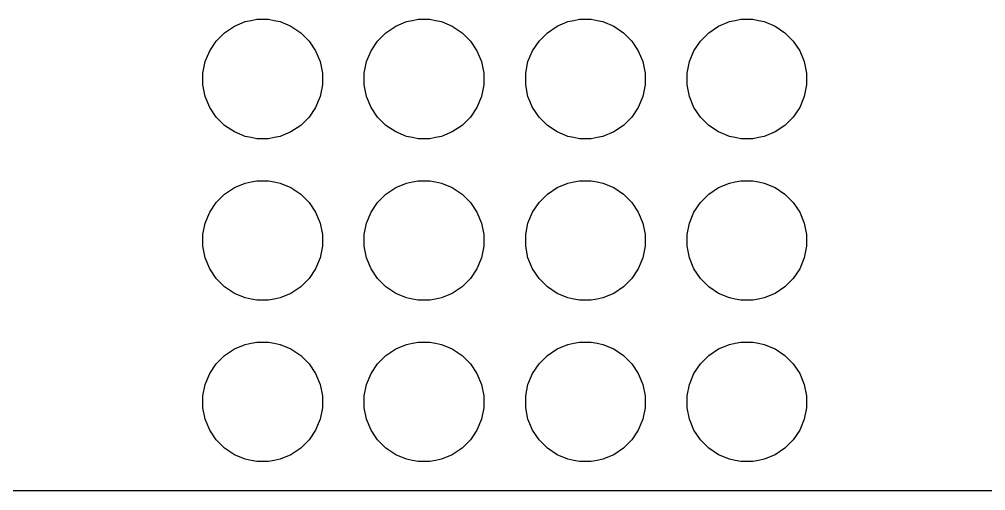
# Model space of a CAD drawing. Extents: x 117.4 to 179.6, y -117.7 to -92.3.
# Drawn here: x 133.24 to 148.45, y -117.7 to -110.29 of the extents above; entities that cross this region are included whole.
import ezdxf

# ---------------------------------------------------------------- set-up
doc = ezdxf.new("R2010")
doc.units = 0
doc.header["$MEASUREMENT"] = 0
doc.layers.add('BLACK', color=7, linetype='CONTINUOUS')

msp = doc.modelspace()

# ---------------------------------------------------------------- linework, layer by layer
at = {"layer": 'BLACK', "linetype": 'CONTINUOUS'}
for p, q in [((136.472, -110.497), (136.626, -110.394)), ((136.626, -110.394), (136.797, -110.323)), ((136.626, -110.394), (136.626, -110.394)), ((136.797, -110.323), (136.888, -110.305)), ((136.888, -110.305), (136.979, -110.287)), ((136.979, -110.287), (137.164, -110.287)), ((137.164, -110.287), (137.254, -110.305)), ((137.254, -110.305), (137.345, -110.323)), ((137.345, -110.323), (137.516, -110.394)), ((137.516, -110.394), (137.516, -110.394)), ((137.516, -110.394), (137.67, -110.497)), ((139.012, -110.497), (139.166, -110.394)), ((139.166, -110.394), (139.337, -110.323)), ((139.166, -110.394), (139.166, -110.394)), ((139.337, -110.323), (139.428, -110.305)), ((139.428, -110.305), (139.519, -110.287)), ((139.519, -110.287), (139.704, -110.287)), ((139.704, -110.287), (139.794, -110.305)), ((139.794, -110.305), (139.885, -110.323)), ((139.885, -110.323), (140.056, -110.394)), ((140.056, -110.394), (140.056, -110.394)), ((140.056, -110.394), (140.21, -110.497)), ((141.552, -110.497), (141.706, -110.394)), ((141.706, -110.394), (141.877, -110.323)), ((141.706, -110.394), (141.706, -110.394)), ((141.877, -110.323), (141.968, -110.305)), ((141.968, -110.305), (142.059, -110.287)), ((142.059, -110.287), (142.244, -110.287)), ((142.244, -110.287), (142.334, -110.305)), ((142.334, -110.305), (142.425, -110.323)), ((142.425, -110.323), (142.596, -110.394)), ((142.596, -110.394), (142.596, -110.394)), ((142.596, -110.394), (142.75, -110.497)), ((144.092, -110.497), (144.246, -110.394)), ((144.246, -110.394), (144.417, -110.323)), ((144.246, -110.394), (144.246, -110.394)), ((144.417, -110.323), (144.508, -110.305)), ((144.508, -110.305), (144.599, -110.287)), ((144.599, -110.287), (144.784, -110.287)), ((144.784, -110.287), (144.874, -110.305)), ((144.874, -110.305), (144.965, -110.323)), ((144.965, -110.323), (145.136, -110.394)), ((145.136, -110.394), (145.136, -110.394)), ((145.136, -110.394), (145.29, -110.497)), ((136.341, -110.628), (136.472, -110.497)), ((137.67, -110.497), (137.801, -110.628)), ((138.881, -110.628), (139.012, -110.497)), ((140.21, -110.497), (140.341, -110.628)), ((141.421, -110.628), (141.552, -110.497)), ((142.75, -110.497), (142.881, -110.628)), ((143.961, -110.628), (144.092, -110.497)), ((145.29, -110.497), (145.421, -110.628)), ((136.238, -110.781), (136.341, -110.628)), ((136.341, -110.628), (136.341, -110.628)), ((137.801, -110.628), (137.801, -110.628)), ((137.801, -110.628), (137.904, -110.781)), ((138.778, -110.781), (138.881, -110.628)), ((138.881, -110.628), (138.881, -110.628)), ((140.341, -110.628), (140.341, -110.628)), ((140.341, -110.628), (140.444, -110.781)), ((141.318, -110.781), (141.421, -110.628)), ((141.421, -110.628), (141.421, -110.628)), ((142.881, -110.628), (142.881, -110.628)), ((142.881, -110.628), (142.984, -110.781)), ((143.858, -110.781), (143.961, -110.628)), ((143.961, -110.628), (143.961, -110.628)), ((145.421, -110.628), (145.421, -110.628)), ((145.421, -110.628), (145.524, -110.781)), ((136.167, -110.952), (136.238, -110.781)), ((137.904, -110.781), (137.975, -110.952)), ((138.707, -110.952), (138.778, -110.781)), ((140.444, -110.781), (140.515, -110.952)), ((141.247, -110.952), (141.318, -110.781)), ((142.984, -110.781), (143.055, -110.952)), ((143.787, -110.952), (143.858, -110.781)), ((145.524, -110.781), (145.595, -110.952)), ((136.131, -111.134), (136.167, -110.952)), ((137.975, -110.952), (138.011, -111.134)), ((138.671, -111.134), (138.707, -110.952)), ((140.515, -110.952), (140.551, -111.134)), ((141.211, -111.134), (141.247, -110.952)), ((143.055, -110.952), (143.091, -111.134)), ((143.751, -111.134), (143.787, -110.952)), ((145.595, -110.952), (145.631, -111.134)), ((136.131, -111.319), (136.131, -111.134)), ((138.011, -111.134), (138.011, -111.319)), ((138.671, -111.319), (138.671, -111.134)), ((140.551, -111.134), (140.551, -111.319)), ((141.211, -111.319), (141.211, -111.134)), ((143.091, -111.134), (143.091, -111.319)), ((143.751, -111.319), (143.751, -111.134)), ((145.631, -111.134), (145.631, -111.319)), ((136.167, -111.501), (136.131, -111.319)), ((138.011, -111.319), (137.975, -111.501)), ((138.707, -111.501), (138.671, -111.319)), ((140.551, -111.319), (140.515, -111.501)), ((141.247, -111.501), (141.211, -111.319)), ((143.091, -111.319), (143.055, -111.501)), ((143.787, -111.501), (143.751, -111.319)), ((145.631, -111.319), (145.595, -111.501)), ((136.238, -111.672), (136.167, -111.501)), ((137.975, -111.501), (137.904, -111.672)), ((138.778, -111.672), (138.707, -111.501)), ((140.515, -111.501), (140.444, -111.672)), ((141.318, -111.672), (141.247, -111.501)), ((143.055, -111.501), (142.984, -111.672)), ((143.858, -111.672), (143.787, -111.501)), ((145.595, -111.501), (145.524, -111.672)), ((136.341, -111.826), (136.238, -111.672)), ((136.238, -111.672), (136.238, -111.672)), ((137.904, -111.672), (137.801, -111.826)), ((137.904, -111.672), (137.904, -111.672)), ((138.881, -111.826), (138.778, -111.672)), ((138.778, -111.672), (138.778, -111.672)), ((140.444, -111.672), (140.341, -111.826)), ((140.444, -111.672), (140.444, -111.672)), ((141.421, -111.826), (141.318, -111.672)), ((141.318, -111.672), (141.318, -111.672)), ((142.984, -111.672), (142.881, -111.826)), ((142.984, -111.672), (142.984, -111.672)), ((143.961, -111.826), (143.858, -111.672)), ((143.858, -111.672), (143.858, -111.672)), ((145.524, -111.672), (145.421, -111.826)), ((145.524, -111.672), (145.524, -111.672)), ((136.472, -111.957), (136.341, -111.826)), ((137.801, -111.826), (137.67, -111.957)), ((139.012, -111.957), (138.881, -111.826)), ((140.341, -111.826), (140.21, -111.957)), ((141.552, -111.957), (141.421, -111.826)), ((142.881, -111.826), (142.75, -111.957)), ((144.092, -111.957), (143.961, -111.826)), ((145.421, -111.826), (145.29, -111.957)), ((136.626, -112.059), (136.472, -111.957)), ((136.472, -111.957), (136.472, -111.957)), ((136.797, -112.13), (136.626, -112.059)), ((137.516, -112.059), (137.345, -112.13)), ((137.67, -111.957), (137.516, -112.059)), ((137.67, -111.957), (137.67, -111.957)), ((139.166, -112.059), (139.012, -111.957)), ((139.012, -111.957), (139.012, -111.957)), ((139.337, -112.13), (139.166, -112.059)), ((140.056, -112.059), (139.885, -112.13)), ((140.21, -111.957), (140.056, -112.059)), ((140.21, -111.957), (140.21, -111.957)), ((141.706, -112.059), (141.552, -111.957)), ((141.552, -111.957), (141.552, -111.957)), ((141.877, -112.13), (141.706, -112.059)), ((142.596, -112.059), (142.425, -112.13)), ((142.75, -111.957), (142.596, -112.059)), ((142.75, -111.957), (142.75, -111.957)), ((144.246, -112.059), (144.092, -111.957)), ((144.092, -111.957), (144.092, -111.957)), ((144.417, -112.13), (144.246, -112.059)), ((145.136, -112.059), (144.965, -112.13)), ((145.29, -111.957), (145.136, -112.059)), ((145.29, -111.957), (145.29, -111.957)), ((136.888, -112.148), (136.797, -112.13)), ((136.979, -112.166), (136.888, -112.148)), ((137.164, -112.166), (136.979, -112.166)), ((137.254, -112.148), (137.164, -112.166)), ((137.345, -112.13), (137.254, -112.148)), ((139.428, -112.148), (139.337, -112.13)), ((139.519, -112.166), (139.428, -112.148)), ((139.704, -112.166), (139.519, -112.166)), ((139.794, -112.148), (139.704, -112.166)), ((139.885, -112.13), (139.794, -112.148)), ((141.968, -112.148), (141.877, -112.13)), ((142.059, -112.166), (141.968, -112.148)), ((142.244, -112.166), (142.059, -112.166)), ((142.334, -112.148), (142.244, -112.166)), ((142.425, -112.13), (142.334, -112.148)), ((144.508, -112.148), (144.417, -112.13)), ((144.599, -112.166), (144.508, -112.148)), ((144.784, -112.166), (144.599, -112.166)), ((144.874, -112.148), (144.784, -112.166)), ((144.965, -112.13), (144.874, -112.148)), ((136.797, -112.863), (136.888, -112.845)), ((136.888, -112.845), (136.979, -112.827)), ((136.979, -112.827), (137.164, -112.827)), ((137.164, -112.827), (137.254, -112.845)), ((137.254, -112.845), (137.345, -112.863)), ((139.337, -112.863), (139.428, -112.845)), ((139.428, -112.845), (139.519, -112.827)), ((139.519, -112.827), (139.704, -112.827)), ((139.704, -112.827), (139.794, -112.845)), ((139.794, -112.845), (139.885, -112.863)), ((141.877, -112.863), (141.968, -112.845)), ((141.968, -112.845), (142.059, -112.827)), ((142.059, -112.827), (142.244, -112.827)), ((142.244, -112.827), (142.334, -112.845)), ((142.334, -112.845), (142.425, -112.863)), ((144.417, -112.863), (144.508, -112.845)), ((144.508, -112.845), (144.599, -112.827)), ((144.599, -112.827), (144.784, -112.827)), ((144.784, -112.827), (144.874, -112.845)), ((144.874, -112.845), (144.965, -112.863)), ((136.472, -113.037), (136.626, -112.934)), ((136.626, -112.934), (136.797, -112.863)), ((136.626, -112.934), (136.626, -112.934)), ((137.345, -112.863), (137.516, -112.934)), ((137.516, -112.934), (137.516, -112.934)), ((137.516, -112.934), (137.67, -113.037)), ((139.012, -113.037), (139.166, -112.934)), ((139.166, -112.934), (139.337, -112.863)), ((139.166, -112.934), (139.166, -112.934)), ((139.885, -112.863), (140.056, -112.934)), ((140.056, -112.934), (140.056, -112.934)), ((140.056, -112.934), (140.21, -113.037)), ((141.552, -113.037), (141.706, -112.934)), ((141.706, -112.934), (141.877, -112.863)), ((141.706, -112.934), (141.706, -112.934)), ((142.425, -112.863), (142.596, -112.934)), ((142.596, -112.934), (142.596, -112.934)), ((142.596, -112.934), (142.75, -113.037)), ((144.092, -113.037), (144.246, -112.934)), ((144.246, -112.934), (144.417, -112.863)), ((144.246, -112.934), (144.246, -112.934)), ((144.965, -112.863), (145.136, -112.934)), ((145.136, -112.934), (145.136, -112.934)), ((145.136, -112.934), (145.29, -113.037)), ((136.341, -113.168), (136.472, -113.037)), ((137.67, -113.037), (137.801, -113.168)), ((138.881, -113.168), (139.012, -113.037)), ((140.21, -113.037), (140.341, -113.168)), ((141.421, -113.168), (141.552, -113.037)), ((142.75, -113.037), (142.881, -113.168)), ((143.961, -113.168), (144.092, -113.037)), ((145.29, -113.037), (145.421, -113.168)), ((136.238, -113.321), (136.341, -113.168)), ((136.341, -113.168), (136.341, -113.168)), ((137.801, -113.168), (137.801, -113.168)), ((137.801, -113.168), (137.904, -113.321)), ((138.778, -113.321), (138.881, -113.168)), ((138.881, -113.168), (138.881, -113.168)), ((140.341, -113.168), (140.341, -113.168)), ((140.341, -113.168), (140.444, -113.321)), ((141.318, -113.321), (141.421, -113.168)), ((141.421, -113.168), (141.421, -113.168)), ((142.881, -113.168), (142.881, -113.168)), ((142.881, -113.168), (142.984, -113.321)), ((143.858, -113.321), (143.961, -113.168)), ((143.961, -113.168), (143.961, -113.168)), ((145.421, -113.168), (145.421, -113.168)), ((145.421, -113.168), (145.524, -113.321)), ((136.167, -113.492), (136.238, -113.321)), ((137.904, -113.321), (137.975, -113.492)), ((138.707, -113.492), (138.778, -113.321)), ((140.444, -113.321), (140.515, -113.492)), ((141.247, -113.492), (141.318, -113.321)), ((142.984, -113.321), (143.055, -113.492)), ((143.787, -113.492), (143.858, -113.321)), ((145.524, -113.321), (145.595, -113.492)), ((136.131, -113.674), (136.167, -113.492)), ((137.975, -113.492), (138.011, -113.674)), ((138.671, -113.674), (138.707, -113.492)), ((140.515, -113.492), (140.551, -113.674)), ((141.211, -113.674), (141.247, -113.492)), ((143.055, -113.492), (143.091, -113.674)), ((143.751, -113.674), (143.787, -113.492)), ((145.595, -113.492), (145.631, -113.674)), ((136.131, -113.859), (136.131, -113.674)), ((138.011, -113.674), (138.011, -113.859)), ((138.671, -113.859), (138.671, -113.674)), ((140.551, -113.674), (140.551, -113.859)), ((141.211, -113.859), (141.211, -113.674)), ((143.091, -113.674), (143.091, -113.859)), ((143.751, -113.859), (143.751, -113.674)), ((145.631, -113.674), (145.631, -113.859)), ((136.167, -114.041), (136.131, -113.859)), ((138.011, -113.859), (137.975, -114.041)), ((138.707, -114.041), (138.671, -113.859)), ((140.551, -113.859), (140.515, -114.041)), ((141.247, -114.041), (141.211, -113.859)), ((143.091, -113.859), (143.055, -114.041)), ((143.787, -114.041), (143.751, -113.859)), ((145.631, -113.859), (145.595, -114.041)), ((136.238, -114.212), (136.167, -114.041)), ((137.975, -114.041), (137.904, -114.212)), ((138.778, -114.212), (138.707, -114.041)), ((140.515, -114.041), (140.444, -114.212)), ((141.318, -114.212), (141.247, -114.041)), ((143.055, -114.041), (142.984, -114.212)), ((143.858, -114.212), (143.787, -114.041)), ((145.595, -114.041), (145.524, -114.212)), ((136.341, -114.366), (136.238, -114.212)), ((136.238, -114.212), (136.238, -114.212)), ((137.904, -114.212), (137.801, -114.366)), ((137.904, -114.212), (137.904, -114.212)), ((138.881, -114.366), (138.778, -114.212)), ((138.778, -114.212), (138.778, -114.212)), ((140.444, -114.212), (140.341, -114.366)), ((140.444, -114.212), (140.444, -114.212)), ((141.421, -114.366), (141.318, -114.212)), ((141.318, -114.212), (141.318, -114.212)), ((142.984, -114.212), (142.881, -114.366)), ((142.984, -114.212), (142.984, -114.212)), ((143.961, -114.366), (143.858, -114.212)), ((143.858, -114.212), (143.858, -114.212)), ((145.524, -114.212), (145.421, -114.366)), ((145.524, -114.212), (145.524, -114.212)), ((136.472, -114.497), (136.341, -114.366)), ((137.801, -114.366), (137.67, -114.497)), ((139.012, -114.497), (138.881, -114.366)), ((140.341, -114.366), (140.21, -114.497)), ((141.552, -114.497), (141.421, -114.366)), ((142.881, -114.366), (142.75, -114.497)), ((144.092, -114.497), (143.961, -114.366)), ((145.421, -114.366), (145.29, -114.497)), ((136.626, -114.599), (136.472, -114.497)), ((136.472, -114.497), (136.472, -114.497)), ((137.67, -114.497), (137.516, -114.599)), ((137.67, -114.497), (137.67, -114.497)), ((139.166, -114.599), (139.012, -114.497)), ((139.012, -114.497), (139.012, -114.497)), ((140.21, -114.497), (140.056, -114.599)), ((140.21, -114.497), (140.21, -114.497)), ((141.706, -114.599), (141.552, -114.497)), ((141.552, -114.497), (141.552, -114.497)), ((142.75, -114.497), (142.596, -114.599)), ((142.75, -114.497), (142.75, -114.497)), ((144.246, -114.599), (144.092, -114.497)), ((144.092, -114.497), (144.092, -114.497)), ((145.29, -114.497), (145.136, -114.599)), ((145.29, -114.497), (145.29, -114.497)), ((136.797, -114.67), (136.626, -114.599)), ((136.888, -114.688), (136.797, -114.67)), ((137.345, -114.67), (137.254, -114.688)), ((137.516, -114.599), (137.345, -114.67)), ((139.337, -114.67), (139.166, -114.599)), ((139.428, -114.688), (139.337, -114.67)), ((139.885, -114.67), (139.794, -114.688)), ((140.056, -114.599), (139.885, -114.67)), ((141.877, -114.67), (141.706, -114.599)), ((141.968, -114.688), (141.877, -114.67)), ((142.425, -114.67), (142.334, -114.688)), ((142.596, -114.599), (142.425, -114.67)), ((144.417, -114.67), (144.246, -114.599)), ((144.508, -114.688), (144.417, -114.67)), ((144.965, -114.67), (144.874, -114.688)), ((145.136, -114.599), (144.965, -114.67)), ((136.979, -114.706), (136.888, -114.688)), ((137.164, -114.706), (136.979, -114.706)), ((137.254, -114.688), (137.164, -114.706)), ((139.519, -114.706), (139.428, -114.688)), ((139.704, -114.706), (139.519, -114.706)), ((139.794, -114.688), (139.704, -114.706)), ((142.059, -114.706), (141.968, -114.688)), ((142.244, -114.706), (142.059, -114.706)), ((142.334, -114.688), (142.244, -114.706)), ((144.599, -114.706), (144.508, -114.688)), ((144.784, -114.706), (144.599, -114.706)), ((144.874, -114.688), (144.784, -114.706)), ((136.626, -115.474), (136.797, -115.403)), ((136.797, -115.403), (136.888, -115.385)), ((136.888, -115.385), (136.979, -115.367)), ((136.979, -115.367), (137.164, -115.367)), ((137.164, -115.367), (137.254, -115.385)), ((137.254, -115.385), (137.345, -115.403)), ((137.345, -115.403), (137.516, -115.474)), ((139.166, -115.474), (139.337, -115.403)), ((139.337, -115.403), (139.428, -115.385)), ((139.428, -115.385), (139.519, -115.367)), ((139.519, -115.367), (139.704, -115.367)), ((139.704, -115.367), (139.794, -115.385)), ((139.794, -115.385), (139.885, -115.403)), ((139.885, -115.403), (140.056, -115.474)), ((141.706, -115.474), (141.877, -115.403)), ((141.877, -115.403), (141.968, -115.385)), ((141.968, -115.385), (142.059, -115.367)), ((142.059, -115.367), (142.244, -115.367)), ((142.244, -115.367), (142.334, -115.385)), ((142.334, -115.385), (142.425, -115.403)), ((142.425, -115.403), (142.596, -115.474)), ((144.246, -115.474), (144.417, -115.403)), ((144.417, -115.403), (144.508, -115.385)), ((144.508, -115.385), (144.599, -115.367)), ((144.599, -115.367), (144.784, -115.367)), ((144.784, -115.367), (144.874, -115.385)), ((144.874, -115.385), (144.965, -115.403)), ((144.965, -115.403), (145.136, -115.474)), ((136.341, -115.708), (136.472, -115.577)), ((136.472, -115.577), (136.626, -115.474)), ((136.626, -115.474), (136.626, -115.474)), ((137.516, -115.474), (137.516, -115.474)), ((137.516, -115.474), (137.67, -115.577)), ((137.67, -115.577), (137.801, -115.708)), ((138.881, -115.708), (139.012, -115.577)), ((139.012, -115.577), (139.166, -115.474)), ((139.166, -115.474), (139.166, -115.474)), ((140.056, -115.474), (140.056, -115.474)), ((140.056, -115.474), (140.21, -115.577)), ((140.21, -115.577), (140.341, -115.708)), ((141.421, -115.708), (141.552, -115.577)), ((141.552, -115.577), (141.706, -115.474)), ((141.706, -115.474), (141.706, -115.474)), ((142.596, -115.474), (142.596, -115.474)), ((142.596, -115.474), (142.75, -115.577)), ((142.75, -115.577), (142.881, -115.708)), ((143.961, -115.708), (144.092, -115.577)), ((144.092, -115.577), (144.246, -115.474)), ((144.246, -115.474), (144.246, -115.474)), ((145.136, -115.474), (145.136, -115.474)), ((145.136, -115.474), (145.29, -115.577)), ((145.29, -115.577), (145.421, -115.708)), ((136.238, -115.861), (136.341, -115.708)), ((136.341, -115.708), (136.341, -115.708)), ((137.801, -115.708), (137.801, -115.708)), ((137.801, -115.708), (137.904, -115.861)), ((138.778, -115.861), (138.881, -115.708)), ((138.881, -115.708), (138.881, -115.708)), ((140.341, -115.708), (140.341, -115.708)), ((140.341, -115.708), (140.444, -115.861)), ((141.318, -115.861), (141.421, -115.708)), ((141.421, -115.708), (141.421, -115.708)), ((142.881, -115.708), (142.881, -115.708)), ((142.881, -115.708), (142.984, -115.861)), ((143.858, -115.861), (143.961, -115.708)), ((143.961, -115.708), (143.961, -115.708)), ((145.421, -115.708), (145.421, -115.708)), ((145.421, -115.708), (145.524, -115.861)), ((136.167, -116.032), (136.238, -115.861)), ((137.904, -115.861), (137.975, -116.032)), ((138.707, -116.032), (138.778, -115.861)), ((140.444, -115.861), (140.515, -116.032)), ((141.247, -116.032), (141.318, -115.861)), ((142.984, -115.861), (143.055, -116.032)), ((143.787, -116.032), (143.858, -115.861)), ((145.524, -115.861), (145.595, -116.032)), ((136.131, -116.214), (136.167, -116.032)), ((137.975, -116.032), (138.011, -116.214)), ((138.671, -116.214), (138.707, -116.032)), ((140.515, -116.032), (140.551, -116.214)), ((141.211, -116.214), (141.247, -116.032)), ((143.055, -116.032), (143.091, -116.214)), ((143.751, -116.214), (143.787, -116.032)), ((145.595, -116.032), (145.631, -116.214)), ((136.131, -116.399), (136.131, -116.214)), ((138.011, -116.214), (138.011, -116.399)), ((138.671, -116.399), (138.671, -116.214)), ((140.551, -116.214), (140.551, -116.399)), ((141.211, -116.399), (141.211, -116.214)), ((143.091, -116.214), (143.091, -116.399)), ((143.751, -116.399), (143.751, -116.214)), ((145.631, -116.214), (145.631, -116.399)), ((136.167, -116.581), (136.131, -116.399)), ((138.011, -116.399), (137.975, -116.581)), ((138.707, -116.581), (138.671, -116.399)), ((140.551, -116.399), (140.515, -116.581)), ((141.247, -116.581), (141.211, -116.399)), ((143.091, -116.399), (143.055, -116.581)), ((143.787, -116.581), (143.751, -116.399)), ((145.631, -116.399), (145.595, -116.581)), ((136.238, -116.752), (136.167, -116.581)), ((137.975, -116.581), (137.904, -116.752)), ((138.778, -116.752), (138.707, -116.581)), ((140.515, -116.581), (140.444, -116.752)), ((141.318, -116.752), (141.247, -116.581)), ((143.055, -116.581), (142.984, -116.752)), ((143.858, -116.752), (143.787, -116.581)), ((145.595, -116.581), (145.524, -116.752)), ((136.341, -116.906), (136.238, -116.752)), ((136.238, -116.752), (136.238, -116.752)), ((137.904, -116.752), (137.801, -116.906)), ((137.904, -116.752), (137.904, -116.752)), ((138.881, -116.906), (138.778, -116.752)), ((138.778, -116.752), (138.778, -116.752)), ((140.444, -116.752), (140.341, -116.906)), ((140.444, -116.752), (140.444, -116.752)), ((141.421, -116.906), (141.318, -116.752)), ((141.318, -116.752), (141.318, -116.752)), ((142.984, -116.752), (142.881, -116.906)), ((142.984, -116.752), (142.984, -116.752)), ((143.961, -116.906), (143.858, -116.752)), ((143.858, -116.752), (143.858, -116.752)), ((145.524, -116.752), (145.421, -116.906)), ((145.524, -116.752), (145.524, -116.752)), ((136.472, -117.037), (136.341, -116.906)), ((137.801, -116.906), (137.67, -117.037)), ((139.012, -117.037), (138.881, -116.906)), ((140.341, -116.906), (140.21, -117.037)), ((141.552, -117.037), (141.421, -116.906)), ((142.881, -116.906), (142.75, -117.037)), ((144.092, -117.037), (143.961, -116.906)), ((145.421, -116.906), (145.29, -117.037)), ((136.626, -117.139), (136.472, -117.037)), ((136.472, -117.037), (136.472, -117.037)), ((137.67, -117.037), (137.516, -117.139)), ((137.67, -117.037), (137.67, -117.037)), ((139.166, -117.139), (139.012, -117.037)), ((139.012, -117.037), (139.012, -117.037)), ((140.21, -117.037), (140.056, -117.139)), ((140.21, -117.037), (140.21, -117.037)), ((141.706, -117.139), (141.552, -117.037)), ((141.552, -117.037), (141.552, -117.037)), ((142.75, -117.037), (142.596, -117.139)), ((142.75, -117.037), (142.75, -117.037)), ((144.246, -117.139), (144.092, -117.037)), ((144.092, -117.037), (144.092, -117.037)), ((145.29, -117.037), (145.136, -117.139)), ((145.29, -117.037), (145.29, -117.037)), ((136.797, -117.21), (136.626, -117.139)), ((136.888, -117.228), (136.797, -117.21)), ((136.979, -117.246), (136.888, -117.228)), ((137.164, -117.246), (136.979, -117.246)), ((137.254, -117.228), (137.164, -117.246)), ((137.345, -117.21), (137.254, -117.228)), ((137.516, -117.139), (137.345, -117.21)), ((139.337, -117.21), (139.166, -117.139)), ((139.428, -117.228), (139.337, -117.21)), ((139.519, -117.246), (139.428, -117.228)), ((139.704, -117.246), (139.519, -117.246)), ((139.794, -117.228), (139.704, -117.246)), ((139.885, -117.21), (139.794, -117.228)), ((140.056, -117.139), (139.885, -117.21)), ((141.877, -117.21), (141.706, -117.139)), ((141.968, -117.228), (141.877, -117.21)), ((142.059, -117.246), (141.968, -117.228)), ((142.244, -117.246), (142.059, -117.246)), ((142.334, -117.228), (142.244, -117.246)), ((142.425, -117.21), (142.334, -117.228)), ((142.596, -117.139), (142.425, -117.21)), ((144.417, -117.21), (144.246, -117.139)), ((144.508, -117.228), (144.417, -117.21)), ((144.599, -117.246), (144.508, -117.228)), ((144.784, -117.246), (144.599, -117.246)), ((144.874, -117.228), (144.784, -117.246)), ((144.965, -117.21), (144.874, -117.228)), ((145.136, -117.139), (144.965, -117.21)), ((176.441, -117.704), (120.561, -117.704))]:
    msp.add_line(p, q, dxfattribs=at)

doc.saveas('drawing.dxf')
